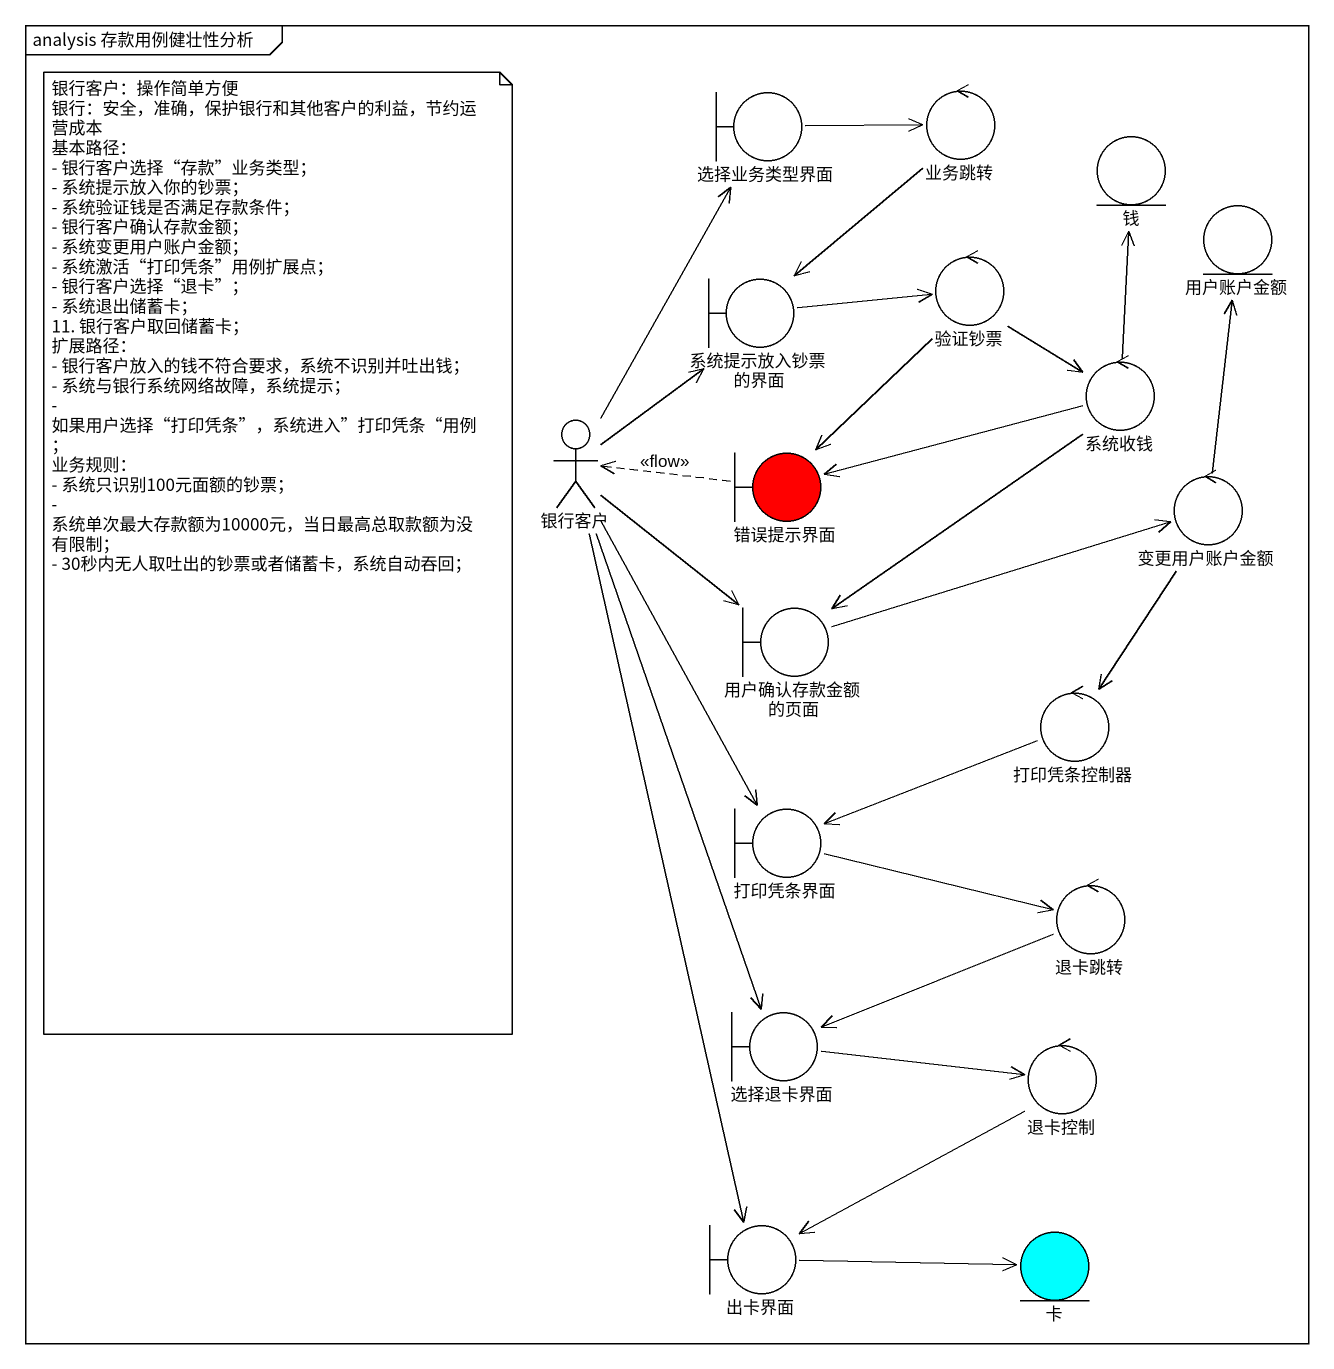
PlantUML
@startuml
mainframe analysis 存款用例健壮性分析
boundary 选择业务类型界面
control 业务跳转
entity 钱
entity 用户账户金额
boundary 系统提示放入钞票的界面
control 验证钞票
control 系统收钱
actor 银行客户
boundary 错误提示界面 #FF0000
control 变更用户账户金额
boundary 用户确认存款金额的页面
control 打印凭条控制器
boundary 打印凭条界面
control 退卡跳转
boundary 选择退卡界面
control 退卡控制
boundary 出卡界面
entity 卡 #00FFFF
选择业务类型界面 -right-> 业务跳转
业务跳转 --> 系统提示放入钞票的界面
系统提示放入钞票的界面 -right-> 验证钞票
验证钞票 --> 系统收钱
验证钞票 --> 错误提示界面
系统收钱 -up-> 钱
系统收钱 -left-> 错误提示界面
系统收钱 --> 用户确认存款金额的页面
银行客户 -up-> 选择业务类型界面
银行客户 -up-> 系统提示放入钞票的界面
银行客户 --> 用户确认存款金额的页面
银行客户 --> 打印凭条界面
银行客户 --> 选择退卡界面
银行客户 --> 出卡界面
错误提示界面 .left.> 银行客户 : <<flow>>
变更用户账户金额 -up-> 用户账户金额
变更用户账户金额 --> 打印凭条控制器
用户确认存款金额的页面 -right-> 变更用户账户金额
打印凭条控制器 -left-> 打印凭条界面
打印凭条界面 -right-> 退卡跳转
退卡跳转 -left-> 选择退卡界面
选择退卡界面 -right-> 退卡控制
退卡控制 -left-> 出卡界面
出卡界面 -right-> 卡
note as N1
  银行客户：操作简单方便
  银行：安全，准确，保护银行和其他客户的利益，节约运营成本
  基本路径：
  - 银行客户选择“存款”业务类型；
  - 系统提示放入你的钞票；
  - 系统验证钱是否满足存款条件；
  - 银行客户确认存款金额；
  - 系统变更用户账户金额；
  - 系统激活“打印凭条”用例扩展点；
  - 银行客户选择“退卡”；
  - 系统退出储蓄卡；
  11. 银行客户取回储蓄卡；
  扩展路径：
  - 银行客户放入的钱不符合要求，系统不识别并吐出钱；
  - 系统与银行系统网络故障，系统提示；
  - 如果用户选择“打印凭条”，系统进入”打印凭条“用例；
  业务规则：
  - 系统只识别100元面额的钞票；
  - 系统单次最大存款额为10000元，当日最高总取款额为没有限制；
  - 30秒内无人取吐出的钞票或者储蓄卡，系统自动吞回；
end note
@enduml
